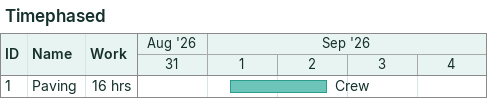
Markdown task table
Timephased

| ID | Task | Start | Finish | Resources | Work (h) |
|---|---|---|---|---|---|
| 1 | Paving | 2026-09-01 | 2026-09-02 | Crew | 16 |
